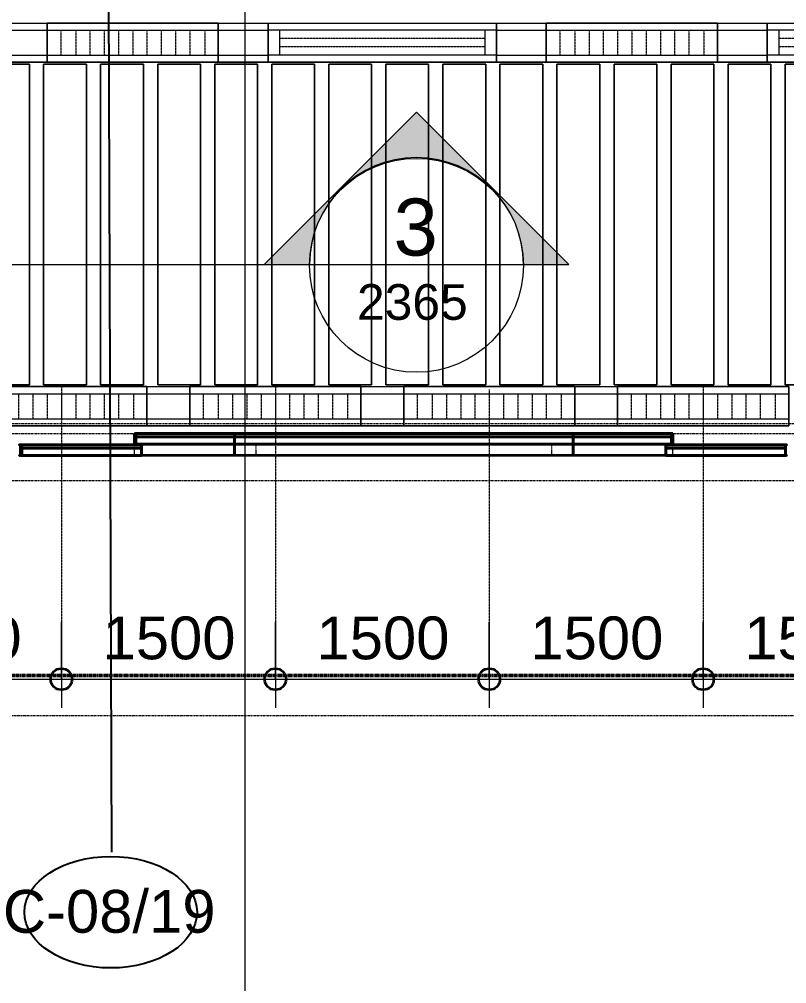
# Model space of a CAD drawing. Header units: millimetres. Extents: x -794326 to -715748, y -17796 to 22353.
# Drawn here: x -776628 to -771246, y -3761 to 3003 of the extents above; entities that cross this region are included whole.
import ezdxf

# ---------------------------------------------------------------- set-up
doc = ezdxf.new("R2010")
doc.units = ezdxf.units.MM
for name, pattern in [('DASH', [6.35, 3.175, -3.175]), ('DPA_Grid _ Level 100', [10, 5.5, -1.6, 1.3, -1.6]), ('DPA_Hidden 50', [3, 2, -1]), ('DPA_Hidden 500', [1.4, 0.8, -0.6])]:
    doc.linetypes.add(name, pattern=pattern)
for name, color, linetype, lineweight in [('A-ANNO-DIMS', 1, 'Continuous', 9), ('A-ANNO-DIMS-100', 1, 'Continuous', 9), ('A-ANNO-NOTE', 3, 'Continuous', 25), ('A-DETL', 1, 'Continuous', 70), ('A-GENM', 1, 'Continuous', 9), ('A-GENM-HDLN', 2, 'DPA_Hidden 500', 9), ('A-GLAZ-CURT', 2, 'Continuous', 9), ('G-ANNO-SECL', 3, 'Continuous', 9), ('G-ANNO-TEXT', 3, 'Continuous', 9), ('Q-SPCQ', 2, 'Continuous', 35), ('Q-SPCQ-HDLN', 2, 'DASH', 9)]:
    doc.layers.add(name, color=color, linetype=linetype, lineweight=lineweight)
doc.styles.add('Arial', font='arial.ttf', dxfattribs={"height": 400})
doc.styles.add('Arial_1', font='arial.ttf', dxfattribs={"height": 250})
doc.styles.add('Arial_2', font='arial.ttf', dxfattribs={"height": 300})
doc.dimstyles.new('DPA-DIM-3_0_C-C', dxfattribs={"dimscale": 304.8, "dimtxt": 306.07782, "dimasz": 0.492126, "dimexe": 0.656168, "dimexo": 0.0625, "dimgap": 0.164042, "dimtad": 1, "dimdec": 0, "dimzin": 0, "dimdsep": 46, "dimtxsty": 'Arial_2', "dimblk1": 'DOTBLANK', "dimblk2": 'DOTBLANK', "dimsah": 1, "dimcen": 0.09, "dimdle": 0.656168, "dimadec": 8, "dimazin": 0, "dimtfac": 1, "dimtdec": 4, "dimtix": 1, "dimtmove": 0, "dimatfit": 3, "dimfxl": 1.312336, "dimfxlon": 1, "dimtvp": 1, "dimtolj": 1, "dimtzin": 0, "dimarcsym": 2})

# ---------------------------------------------------------------- blocks, each defined once
blk = doc.blocks.new('DPA_CP_Metal Ceiling Panel - Vertical Panel with Gap-11114031-4282-01 ENLARGED LOWER PLATFORM LEVEL - REFLECTED CEILING PLAN - SHEET 3')
at = {"layer": 'A-GLAZ-CURT'}
for p, q in [((-785007.4, 2689), (-785007.4, 439)), ((-784707.4, 2689), (-785007.4, 2689)), ((-784707.4, 2689), (-785007.4, 2689)), ((-785007.4, 2689), (-785007.4, 439)), ((-785007.4, 439), (-785007.4, 2689)), ((-785007.4, 2689), (-784707.4, 2689)), ((-784707.4, 2689), (-784707.4, 439)), ((-784707.4, 439), (-784707.4, 2689)), ((-784707.4, 2689), (-784707.4, 439)), ((-784707.4, 439), (-785007.4, 439)), ((-785007.4, 439), (-784707.4, 439)), ((-784707.4, 439), (-785007.4, 439))]:
    blk.add_line(p, q, dxfattribs=at)
blk = doc.blocks.new('DPA_Speciality_PlatformScreenDoor - Length_135300-12767973-4282-01 ENLARGED LOWER PLATFORM LEVEL - REFLECTED CEILING PLAN - SHEET 3')
at = {"layer": 'A-GENM'}
for p, q in [((54712.5, -250), (54514.7, -250)), ((54514.7, -250), (54712.5, -250)), ((54607.5, -250), (54517.5, -250)), ((54517.5, -250), (54607.5, -250)), ((54617.5, -250), (54707.5, -250)), ((54707.5, -250), (54617.5, -250)), ((59087.5, -250), (59285.3, -250)), ((59285.3, -250), (59087.5, -250)), ((59182.5, -250), (59092.5, -250)), ((59092.5, -250), (59182.5, -250)), ((59192.5, -250), (59282.5, -250)), ((59282.5, -250), (59192.5, -250)), ((55265.3, -330), (55389.1, -330)), ((55275.9, -330), (55329, -330)), ((55325.4, -330), (55378.5, -330)), ((56865.3, -330), (56989.1, -330)), ((56875.9, -330), (56929, -330)), ((56925.4, -330), (56978.5, -330))]:
    blk.add_line(p, q, dxfattribs=at)
at = {"layer": 'A-GENM-HDLN'}
for p, q in [((55012.5, -175), (55012.5, -250)), ((55012.5, -175), (55862.5, -175)), ((55862.5, -250), (55862.5, -175)), ((57937.5, -250), (57937.5, -175)), ((58787.5, -175), (57937.5, -175)), ((58787.5, -175), (58787.5, -250)), ((55012.5, -250), (55862.5, -250)), ((58787.5, -250), (57937.5, -250))]:
    blk.add_line(p, q, dxfattribs=at)
at = {"layer": 'Q-SPCQ', "linetype": 'DASH', "lineweight": 9}
blk.add_line((3946, 1650), (73451.3, 1650), dxfattribs=at)
at = {"layer": 'Q-SPCQ'}
for p, q in [((55062.5, -175), (54222.5, -175)), ((54222.5, -175), (55062.5, -175)), ((54222.5, -175), (54222.5, -225)), ((54222.5, -175), (54222.5, -225)), ((54222.5, -245), (54222.5, -180)), ((54222.5, -180), (54222.5, -245)), ((54252.5, -175), (55032.5, -175)), ((55032.5, -175), (54252.5, -175)), ((55032.5, -175), (54252.5, -175)), ((54252.5, -175), (55032.5, -175)), ((55012.5, -175), (55712.5, -175)), ((55062.5, -225), (55062.5, -175)), ((55062.5, -175), (55062.5, -225)), ((55712.5, -175), (55712.5, -330)), ((55712.5, -175), (58087.5, -175)), ((55712.5, -330), (55712.5, -175)), ((55712.5, -200), (55712.5, -175.9)), ((55712.5, -175.9), (55712.5, -200)), ((55712.5, -305), (55712.5, -200)), ((55712.5, -200), (55712.5, -305)), ((58087.5, -175), (58087.5, -330)), ((58087.5, -175), (58787.5, -175)), ((58087.5, -330), (58087.5, -175)), ((58087.5, -200), (58087.5, -175.9)), ((58087.5, -175.9), (58087.5, -200)), ((58087.5, -305), (58087.5, -200)), ((58087.5, -200), (58087.5, -305)), ((58737.5, -175), (59577.5, -175)), ((59577.5, -175), (58737.5, -175)), ((58737.5, -175), (58737.5, -225)), ((58737.5, -225), (58737.5, -175)), ((59547.5, -175), (58767.5, -175)), ((58767.5, -175), (59547.5, -175)), ((58767.5, -175), (59547.5, -175)), ((59547.5, -175), (58767.5, -175)), ((59577.5, -225), (59577.5, -175)), ((59577.5, -225), (59577.5, -175)), ((59577.5, -180), (59577.5, -245)), ((59577.5, -245), (59577.5, -180)), ((59587.5, -245), (59587.5, -180)), ((59587.5, -180), (59587.5, -245)), ((59587.5, -180), (59587.5, -245)), ((59587.5, -245), (59587.5, -180)), ((54222.5, -225), (55062.5, -225)), ((55062.5, -225), (54222.5, -225)), ((54222.5, -250), (54222.5, -225)), ((54222.5, -225), (54222.5, -250)), ((55062.5, -225), (54222.5, -225)), ((54222.5, -225), (54222.5, -250)), ((54222.5, -250), (54222.5, -225)), ((54222.5, -225), (55062.5, -225)), ((55062.5, -225), (54222.5, -225)), ((54222.5, -225), (55062.5, -225)), ((54222.5, -250), (55062.5, -250)), ((55062.5, -250), (54222.5, -250)), ((54222.5, -250), (55062.5, -250)), ((55062.5, -250), (54222.5, -250)), ((55032.5, -225), (54252.5, -225)), ((54252.5, -225), (55032.5, -225)), ((54252.5, -225), (55032.5, -225)), ((55032.5, -225), (54252.5, -225)), ((55012.5, -225), (54272.5, -225)), ((54272.5, -225), (55012.5, -225)), ((55012.5, -225), (54272.5, -225)), ((54272.5, -225), (55012.5, -225)), ((55012.5, -250), (54272.5, -250)), ((54272.5, -250), (55012.5, -250)), ((55012.5, -250), (54272.5, -250)), ((54272.5, -250), (55012.5, -250)), ((55012.5, -305), (55012.5, -250)), ((55012.5, -250), (55012.5, -330)), ((55022.5, -255), (55012.5, -255)), ((55012.5, -255), (55012.5, -330)), ((55012.5, -330), (55012.5, -255)), ((55012.5, -255), (55022.5, -255)), ((55022.5, -330), (55022.5, -255)), ((55022.5, -255), (55022.5, -330)), ((55712.5, -255), (55022.5, -255)), ((55022.5, -255), (55712.5, -255)), ((55022.5, -255), (55022.5, -305)), ((55022.5, -255), (55022.5, -305)), ((55062.5, -225), (55062.5, -250)), ((55062.5, -225), (55062.5, -250)), ((55062.5, -250), (55062.5, -225)), ((55062.5, -225), (55062.5, -250)), ((55072.5, -255), (55652.5, -255)), ((55652.5, -255), (55072.5, -255)), ((55662.5, -255), (55072.5, -255)), ((55072.5, -255), (55662.5, -255)), ((58087.5, -255), (55712.5, -255)), ((55712.5, -255), (58087.5, -255)), ((55712.5, -255), (55712.5, -305)), ((55712.5, -255), (55712.5, -305)), ((55712.5, -305), (55712.5, -255)), ((55712.5, -255), (55712.5, -305)), ((58037.5, -255), (55762.5, -255)), ((55762.5, -255), (58037.5, -255)), ((55772.5, -255), (58027.5, -255)), ((58027.5, -255), (55772.5, -255)), ((58087.5, -255), (58777.5, -255)), ((58777.5, -255), (58087.5, -255)), ((58087.5, -255), (58087.5, -305)), ((58087.5, -305), (58087.5, -255)), ((58087.5, -305), (58087.5, -255)), ((58087.5, -255), (58087.5, -305)), ((58137.5, -255), (58727.5, -255)), ((58727.5, -255), (58137.5, -255)), ((58727.5, -255), (58147.5, -255)), ((58147.5, -255), (58727.5, -255)), ((59577.5, -225), (58737.5, -225)), ((58737.5, -225), (59577.5, -225)), ((58737.5, -250), (58737.5, -225)), ((58737.5, -250), (58737.5, -225)), ((59577.5, -225), (58737.5, -225)), ((58737.5, -225), (58737.5, -250)), ((58737.5, -250), (58737.5, -225)), ((58737.5, -225), (59577.5, -225)), ((58737.5, -225), (59577.5, -225)), ((59577.5, -225), (58737.5, -225)), ((59577.5, -250), (58737.5, -250)), ((58737.5, -250), (59577.5, -250)), ((58737.5, -250), (59577.5, -250)), ((59577.5, -250), (58737.5, -250)), ((58767.5, -225), (59547.5, -225)), ((59547.5, -225), (58767.5, -225)), ((59547.5, -225), (58767.5, -225)), ((58767.5, -225), (59547.5, -225)), ((58777.5, -255), (58777.5, -330)), ((58787.5, -255), (58777.5, -255)), ((58777.5, -255), (58787.5, -255)), ((58777.5, -330), (58777.5, -255)), ((58777.5, -305), (58777.5, -255)), ((58777.5, -305), (58777.5, -255)), ((58787.5, -225), (59527.5, -225)), ((59527.5, -225), (58787.5, -225)), ((58787.5, -225), (59527.5, -225)), ((59527.5, -225), (58787.5, -225)), ((58787.5, -250), (59527.5, -250)), ((59527.5, -250), (58787.5, -250)), ((58787.5, -250), (59527.5, -250)), ((59527.5, -250), (58787.5, -250)), ((58787.5, -330), (58787.5, -250)), ((58787.5, -250), (58787.5, -305)), ((58787.5, -330), (58787.5, -255)), ((58787.5, -255), (58787.5, -330)), ((59577.5, -225), (59577.5, -250)), ((59577.5, -250), (59577.5, -225)), ((59577.5, -250), (59577.5, -225)), ((59577.5, -225), (59577.5, -250)), ((55012.5, -329.1), (55012.5, -305)), ((55012.5, -330), (55712.5, -330)), ((55012.5, -330), (55022.5, -330)), ((55022.5, -330), (55012.5, -330)), ((55712.5, -305), (55022.5, -305)), ((55022.5, -305), (55702.5, -305)), ((55022.5, -305), (55022.5, -330)), ((55022.5, -305), (55022.5, -330)), ((55022.5, -305), (55702.5, -305)), ((55702.5, -305), (55022.5, -305)), ((55022.5, -330), (55022.5, -305)), ((55022.5, -305), (55022.5, -330)), ((55712.5, -305), (55022.5, -305)), ((55022.5, -305), (55712.5, -305)), ((55702.5, -330), (55022.5, -330)), ((55022.5, -330), (55712.5, -330)), ((55022.5, -330), (55702.5, -330)), ((55702.5, -330), (55022.5, -330)), ((55652.5, -305), (55072.5, -305)), ((55072.5, -305), (55652.5, -305)), ((55652.5, -305), (55072.5, -305)), ((55072.5, -305), (55652.5, -305)), ((55662.5, -305), (55072.5, -305)), ((55072.5, -305), (55662.5, -305)), ((55072.5, -305), (55652.5, -305)), ((55652.5, -305), (55072.5, -305)), ((55652.5, -330), (55072.5, -330)), ((55072.5, -330), (55652.5, -330)), ((55652.5, -330), (55072.5, -330)), ((55072.5, -330), (55652.5, -330)), ((55702.5, -305), (55712.5, -305)), ((55712.5, -330), (55702.5, -330)), ((55712.5, -329.1), (55712.5, -305)), ((58087.5, -305), (55712.5, -305)), ((55712.5, -305), (55722.5, -305)), ((55712.5, -330), (55712.5, -305)), ((55712.5, -305), (55712.5, -330)), ((58087.5, -305), (55712.5, -305)), ((55712.5, -305), (58087.5, -305)), ((55712.5, -305), (55712.5, -329.1)), ((55712.5, -330), (55712.5, -305)), ((55712.5, -305), (55712.5, -330)), ((55712.5, -330), (58087.5, -330)), ((55722.5, -330), (55712.5, -330)), ((55712.5, -330), (58087.5, -330)), ((55722.5, -305), (58077.5, -305)), ((55722.5, -305), (58077.5, -305)), ((58077.5, -305), (55722.5, -305)), ((58077.5, -330), (55722.5, -330)), ((55722.5, -330), (58077.5, -330)), ((58077.5, -330), (55722.5, -330)), ((58037.5, -305), (55762.5, -305)), ((55762.5, -305), (58037.5, -305)), ((58027.5, -305), (55772.5, -305)), ((55772.5, -305), (58027.5, -305)), ((58027.5, -305), (55772.5, -305)), ((55772.5, -305), (58027.5, -305)), ((55772.5, -305), (58027.5, -305)), ((58027.5, -305), (55772.5, -305)), ((58027.5, -330), (55772.5, -330)), ((55772.5, -330), (58027.5, -330)), ((58027.5, -330), (55772.5, -330)), ((55772.5, -330), (58027.5, -330)), ((58077.5, -305), (58087.5, -305)), ((58087.5, -330), (58077.5, -330)), ((58087.5, -329.1), (58087.5, -305)), ((58087.5, -305), (58097.5, -305)), ((58777.5, -305), (58087.5, -305)), ((58087.5, -305), (58087.5, -330)), ((58087.5, -330), (58087.5, -305)), ((58087.5, -305), (58777.5, -305)), ((58777.5, -305), (58087.5, -305)), ((58087.5, -305), (58087.5, -329.1)), ((58087.5, -330), (58087.5, -305)), ((58087.5, -305), (58087.5, -330)), ((58087.5, -330), (58787.5, -330)), ((58087.5, -330), (58777.5, -330)), ((58097.5, -330), (58087.5, -330)), ((58097.5, -305), (58777.5, -305)), ((58777.5, -305), (58097.5, -305)), ((58097.5, -305), (58777.5, -305)), ((58777.5, -330), (58097.5, -330)), ((58777.5, -330), (58097.5, -330)), ((58097.5, -330), (58777.5, -330)), ((58137.5, -305), (58727.5, -305)), ((58727.5, -305), (58137.5, -305)), ((58147.5, -305), (58727.5, -305)), ((58727.5, -305), (58147.5, -305)), ((58147.5, -305), (58727.5, -305)), ((58727.5, -305), (58147.5, -305)), ((58727.5, -305), (58147.5, -305)), ((58147.5, -305), (58727.5, -305)), ((58147.5, -330), (58727.5, -330)), ((58727.5, -330), (58147.5, -330)), ((58147.5, -330), (58727.5, -330)), ((58727.5, -330), (58147.5, -330)), ((58777.5, -330), (58777.5, -305)), ((58777.5, -330), (58777.5, -305)), ((58777.5, -305), (58777.5, -330)), ((58777.5, -330), (58777.5, -305)), ((58777.5, -330), (58787.5, -330)), ((58787.5, -330), (58777.5, -330)), ((58787.5, -305), (58787.5, -329.1))]:
    blk.add_line(p, q, dxfattribs=at)
for centre, start, end in [((54217.5, -180), 0, 180), ((54217.5, -180), 60, 120), ((54217.5, -180), 0, 45), ((59582.5, -180), 0, 180), ((59582.5, -180), 135, 180), ((59582.5, -180), 60, 120), ((59582.5, -180), 360, 30), ((59592.5, -180), 0, 180), ((59592.5, -180), 150, 180), ((59592.5, -180), 60, 120), ((54217.5, -245), 180, 360), ((54217.5, -245), 240, 300), ((54217.5, -245), 330, 360), ((59582.5, -245), 180, 210), ((59582.5, -245), 180, 0), ((59582.5, -245), 240, 300), ((59582.5, -245), 330, 0), ((59592.5, -245), 180, 210), ((59592.5, -245), 180, 360), ((59592.5, -245), 240, 300)]:
    blk.add_arc(centre, 5, start, end, dxfattribs=at)
at = {"layer": 'Q-SPCQ-HDLN'}
for p, q in [((73451.3, 0), (3946, 0)), ((73451.3, -330), (3946, -330)), ((73451.3, -400), (3946, -400))]:
    blk.add_line(p, q, dxfattribs=at)
blk = doc.blocks.new('DPA_CP_Metal Ceiling Luminaire2 - Linear Luminaire-12404975-4282-01 ENLARGED LOWER PLATFORM LEVEL - REFLECTED CEILING PLAN - SHEET 3')
at = {"layer": 'A-GLAZ-CURT'}
for p, q in [((-786932.4, 2701.5), (-786932.4, 2976.5)), ((-786932.4, 2976.5), (-785732.4, 2976.5)), ((-786932.4, 2976.5), (-786932.4, 2701.5)), ((-785732.4, 2976.5), (-786932.4, 2976.5)), ((-786932.4, 2976.5), (-785732.4, 2976.5)), ((-785732.4, 2976.5), (-785732.4, 2701.5)), ((-785732.4, 2701.5), (-785732.4, 2976.5)), ((-786932.4, 2939), (-786932.4, 2701.5)), ((-786932.4, 2926.5), (-785732.4, 2926.5)), ((-785732.4, 2939), (-785732.4, 2701.5)), ((-786932.4, 2751.5), (-785732.4, 2751.5)), ((-785732.4, 2701.5), (-786932.4, 2701.5)), ((-785732.4, 2701.5), (-786932.4, 2701.5)), ((-786932.4, 2701.5), (-785732.4, 2701.5))]:
    blk.add_line(p, q, dxfattribs=at)
at = {"layer": 'A-GLAZ-CURT', "linetype": 'DPA_Hidden 50'}
for p, q in [((-786837.4, 2926.5), (-786837.4, 2751.5)), ((-786732.4, 2926.5), (-786732.4, 2751.5)), ((-786632.4, 2926.5), (-786632.4, 2751.5)), ((-786532.4, 2926.5), (-786532.4, 2751.5)), ((-786432.4, 2926.5), (-786432.4, 2751.5)), ((-786332.4, 2926.5), (-786332.4, 2751.5)), ((-786232.4, 2926.5), (-786232.4, 2751.5)), ((-786132.4, 2926.5), (-786132.4, 2751.5)), ((-786032.4, 2926.5), (-786032.4, 2751.5)), ((-785932.4, 2926.5), (-785932.4, 2751.5)), ((-785827.4, 2926.5), (-785827.4, 2751.5))]:
    blk.add_line(p, q, dxfattribs=at)
blk = doc.blocks.new('DPA_CP_Metal Ceiling Panel1 - Horizontal with Gap-13297912-4282-01 ENLARGED LOWER PLATFORM LEVEL - REFLECTED CEILING PLAN - SHEET 3')
at = {"layer": 'A-GLAZ-CURT'}
for p, q in [((-786232.4, 151.5), (-786232.4, 426.5)), ((-786232.4, 151.5), (-786232.4, 426.5)), ((-786232.4, 426.5), (-785932.4, 426.5)), ((-786232.4, 426.5), (-785932.4, 426.5)), ((-786232.4, 151.5), (-786232.4, 426.5)), ((-785932.4, 151.5), (-785932.4, 426.5)), ((-785932.4, 426.5), (-785932.4, 151.5)), ((-785932.4, 426.5), (-785932.4, 151.5)), ((-786232.4, 376.5), (-785932.4, 376.5)), ((-786232.4, 201.5), (-785932.4, 201.5)), ((-786232.4, 151.5), (-785932.4, 151.5)), ((-785932.4, 151.5), (-786232.4, 151.5)), ((-785932.4, 151.5), (-786232.4, 151.5))]:
    blk.add_line(p, q, dxfattribs=at)
blk = doc.blocks.new('DPA_CP_Metal Ceiling Panel1 - Horizontal with Gap-16028279-4282-01 ENLARGED LOWER PLATFORM LEVEL - REFLECTED CEILING PLAN - SHEET 3')
at = {"layer": 'A-GLAZ-CURT'}
for p, q in [((-787282.4, 2701.5), (-787282.4, 2976.5)), ((-787282.4, 2701.5), (-787282.4, 2976.5)), ((-787282.4, 2976.5), (-786932.4, 2976.5)), ((-787282.4, 2976.5), (-786932.4, 2976.5)), ((-787282.4, 2701.5), (-787282.4, 2976.5)), ((-786932.4, 2701.5), (-786932.4, 2976.5)), ((-786932.4, 2976.5), (-786932.4, 2701.5)), ((-786932.4, 2976.5), (-786932.4, 2701.5)), ((-787282.4, 2926.5), (-786932.4, 2926.5)), ((-787282.4, 2751.5), (-786932.4, 2751.5)), ((-787282.4, 2701.5), (-786932.4, 2701.5)), ((-786932.4, 2701.5), (-787282.4, 2701.5)), ((-786932.4, 2701.5), (-787282.4, 2701.5))]:
    blk.add_line(p, q, dxfattribs=at)
blk = doc.blocks.new('DPA_CP_Metal Ceiling Air Supply1 - Linear Diffuser Air Supply-12404980-4282-01 ENLARGED LOWER PLATFORM LEVEL - REFLECTED CEILING PLAN - SHEET 3')
at = {"layer": 'A-GLAZ-CURT'}
for p, q in [((-788882.4, 2701.5), (-788882.4, 2976.5)), ((-788882.4, 2976.5), (-787282.4, 2976.5)), ((-788882.4, 2701.5), (-788882.4, 2976.5)), ((-788882.4, 2976.5), (-787282.4, 2976.5)), ((-788882.4, 2976.5), (-787282.4, 2976.5)), ((-788882.4, 2701.5), (-788882.4, 2976.5)), ((-787282.4, 2701.5), (-787282.4, 2976.5)), ((-787282.4, 2976.5), (-787282.4, 2701.5)), ((-787282.4, 2976.5), (-787282.4, 2701.5)), ((-787282.4, 2926.5), (-788882.4, 2926.5)), ((-788802.4, 2926.5), (-788802.4, 2751.5)), ((-787362.4, 2926.5), (-787362.4, 2751.5)), ((-787282.4, 2751.5), (-788882.4, 2751.5)), ((-788882.4, 2701.5), (-787282.4, 2701.5)), ((-787282.4, 2701.5), (-788882.4, 2701.5)), ((-787282.4, 2701.5), (-788882.4, 2701.5))]:
    blk.add_line(p, q, dxfattribs=at)
at = {"layer": 'A-GLAZ-CURT', "linetype": 'DPA_Hidden 50'}
for p, q in [((-787362.4, 2868.2), (-788802.4, 2868.2)), ((-787362.4, 2809.9), (-788802.4, 2809.9))]:
    blk.add_line(p, q, dxfattribs=at)
blk = doc.blocks.new('Ceiling Tags - Ceiling Tags-9510765-4282-01 ENLARGED LOWER PLATFORM LEVEL - REFLECTED CEILING PLAN - SHEET 3')
at = {"layer": 'A-ANNO-NOTE'}
blk.add_ellipse((0, 0), major_axis=(6.049, 0), ratio=0.646436, dxfattribs=at)
blk = doc.blocks.new('DIMBLOCK77-4282-01 ENLARGED LOWER PLATFORM LEVEL - REFLECTED CEILING PLAN - SHEET 3')
at = {"layer": 'A-ANNO-DIMS-100'}
for p, q in [((-777832.4, -1225), (-777832.4, -1825)), ((-777832.4, -1625), (-777832.4, -1225)), ((-776332.4, -1225), (-776332.4, -1825)), ((-776332.4, -1625), (-776332.4, -1225)), ((-777832.4, -1625), (-776132.4, -1625))]:
    blk.add_line(p, q, dxfattribs=at)
at = {"layer": 'A-ANNO-DIMS-100', "lineweight": 35}
for centre in [(-777832.4, -1625), (-776332.4, -1625)]:
    blk.add_circle(centre, 75, dxfattribs=at)
at = {"layer": 'A-ANNO-DIMS-100', "color": 0, "insert": (-777543.8, -1185.6), "char_height": 300, "width": 1107.531, "attachment_point": 1, "line_spacing_factor": 0.941778, "style": 'Arial_2'}
blk.add_mtext('1500', dxfattribs=at)
blk = doc.blocks.new('_DotBlank')
at = {"color": 0, "linetype": 'ByBlock', "lineweight": -2}
blk.add_line((-0.5, 0), (-1, 0), dxfattribs=at)
blk.add_circle((0, 0), 0.5, dxfattribs=at)
blk = doc.blocks.new('DIMBLOCK78-4282-01 ENLARGED LOWER PLATFORM LEVEL - REFLECTED CEILING PLAN - SHEET 3')
at = {"layer": 'A-ANNO-DIMS-100'}
for p, q in [((-776332.4, -1225), (-776332.4, -1825)), ((-776332.4, -1625), (-776332.4, -1225)), ((-774832.4, -1225), (-774832.4, -1825)), ((-774832.4, -1625), (-774832.4, -1225)), ((-776532.4, -1625), (-774832.4, -1625))]:
    blk.add_line(p, q, dxfattribs=at)
at = {"layer": 'A-ANNO-DIMS-100', "lineweight": 35}
for centre in [(-776332.4, -1625), (-774832.4, -1625)]:
    blk.add_circle(centre, 75, dxfattribs=at)
at = {"layer": 'A-ANNO-DIMS-100', "color": 0, "insert": (-776043.8, -1185.6), "char_height": 300, "width": 1107.531, "attachment_point": 1, "line_spacing_factor": 0.941778, "style": 'Arial_2'}
blk.add_mtext('1500', dxfattribs=at)
blk = doc.blocks.new('DIMBLOCK79-4282-01 ENLARGED LOWER PLATFORM LEVEL - REFLECTED CEILING PLAN - SHEET 3')
at = {"layer": 'A-ANNO-DIMS-100'}
for p, q in [((-774832.4, -1225), (-774832.4, -1825)), ((-774832.4, -1625), (-774832.4, -1225)), ((-773332.4, -1225), (-773332.4, -1825)), ((-773332.4, -1625), (-773332.4, -1225)), ((-774832.4, -1625), (-773332.4, -1625))]:
    blk.add_line(p, q, dxfattribs=at)
at = {"layer": 'A-ANNO-DIMS-100', "lineweight": 35}
for centre in [(-774832.4, -1625), (-773332.4, -1625)]:
    blk.add_circle(centre, 75, dxfattribs=at)
at = {"layer": 'A-ANNO-DIMS-100', "color": 0, "insert": (-774543.8, -1185.6), "char_height": 300, "width": 1107.531, "attachment_point": 1, "line_spacing_factor": 0.941778, "style": 'Arial_2'}
blk.add_mtext('1500', dxfattribs=at)
blk = doc.blocks.new('DIMBLOCK80-4282-01 ENLARGED LOWER PLATFORM LEVEL - REFLECTED CEILING PLAN - SHEET 3')
at = {"layer": 'A-ANNO-DIMS-100'}
for p, q in [((-773332.4, -1225), (-773332.4, -1825)), ((-773332.4, -1625), (-773332.4, -1225)), ((-771832.4, -1225), (-771832.4, -1825)), ((-771832.4, -1625), (-771832.4, -1225)), ((-773332.4, -1625), (-771632.4, -1625))]:
    blk.add_line(p, q, dxfattribs=at)
at = {"layer": 'A-ANNO-DIMS-100', "lineweight": 35}
for centre in [(-773332.4, -1625), (-771832.4, -1625)]:
    blk.add_circle(centre, 75, dxfattribs=at)
at = {"layer": 'A-ANNO-DIMS-100', "color": 0, "insert": (-773043.8, -1185.6), "char_height": 300, "width": 1107.531, "attachment_point": 1, "line_spacing_factor": 0.941778, "style": 'Arial_2'}
blk.add_mtext('1500', dxfattribs=at)
blk = doc.blocks.new('DIMBLOCK81-4282-01 ENLARGED LOWER PLATFORM LEVEL - REFLECTED CEILING PLAN - SHEET 3')
at = {"layer": 'A-ANNO-DIMS-100'}
for p, q in [((-771832.4, -1225), (-771832.4, -1825)), ((-771832.4, -1625), (-771832.4, -1225)), ((-770332.4, -1225), (-770332.4, -1825)), ((-770332.4, -1625), (-770332.4, -1225)), ((-772032.4, -1625), (-770332.4, -1625))]:
    blk.add_line(p, q, dxfattribs=at)
at = {"layer": 'A-ANNO-DIMS-100', "lineweight": 35}
for centre in [(-771832.4, -1625), (-770332.4, -1625)]:
    blk.add_circle(centre, 75, dxfattribs=at)
at = {"layer": 'A-ANNO-DIMS-100', "color": 0, "insert": (-771543.8, -1185.6), "char_height": 300, "width": 1107.531, "attachment_point": 1, "line_spacing_factor": 0.941778, "style": 'Arial_2'}
blk.add_mtext('1500', dxfattribs=at)
blk = doc.blocks.new('DPA_AN_Section Line - UP-Left-16619322-4282-01 ENLARGED LOWER PLATFORM LEVEL - REFLECTED CEILING PLAN - SHEET 3')
at = {"layer": 'A-ANNO-NOTE', "lineweight": 9}
h = blk.add_hatch(color=256, dxfattribs=at)
edge = h.paths.add_edge_path()
edge.add_arc((0, -0.028), 7.5, 180, 360)
edge.add_line((7.5, -0.028), (10.682, -0.028))
edge.add_line((10.682, -0.028), (0, -10.71))
edge.add_line((0, -10.71), (-10.682, -0.028))
edge.add_line((-10.682, -0.028), (-7.5, -0.028))
at = {"layer": 'A-ANNO-NOTE', "lineweight": 18}
for p, q in [((-7.5, 0), (7.5, 0)), ((-7.5, -0.028), (-10.682, -0.028)), ((-10.682, -0.028), (0, -10.71)), ((0, -10.71), (10.682, -0.028)), ((10.682, -0.028), (7.5, -0.028))]:
    blk.add_line(p, q, dxfattribs=at)
at = {"layer": 'A-ANNO-NOTE', "lineweight": 9}
blk.add_line((7.5, 0), (177, 0), dxfattribs=at)
at = {"layer": 'A-ANNO-NOTE', "lineweight": 18}
blk.add_circle((0, 0.028), 7.5, dxfattribs=at)
blk.add_arc((0, -0.028), 7.5, 180, 360, dxfattribs=at)

msp = doc.modelspace()

# ---------------------------------------------------------------- linework, layer by layer
at = {"layer": 'A-ANNO-NOTE'}
msp.add_line((-776007.4, 4545.9), (-775982.2, -2837.4), dxfattribs=at)
at = {"layer": 'A-DETL', "color": 55, "linetype": 'DPA_Hidden 50', "lineweight": 9}
for p, q in [((-776332.4, 426.5), (-776332.4, -1393.5)), ((-776332.4, 426.5), (-776332.4, -1393.5)), ((-774832.4, 426.5), (-774832.4, -1393.5)), ((-773332.4, 406.5), (-773332.4, -1393.5)), ((-771832.4, 426.5), (-771832.4, -1393.5)), ((-771832.4, 426.5), (-771832.4, -1393.5))]:
    msp.add_line(p, q, dxfattribs=at)
at = {"layer": 'G-ANNO-SECL', "linetype": 'DPA_Grid _ Level 100', "lineweight": 50}
msp.add_line((-792462.3, -1598.3), (-718681.7, -1598.3), dxfattribs=at)
at = {"layer": 'G-ANNO-TEXT', "color": 10}
msp.add_line((-775045.8, 4229.5), (-775045.8, -8863.8), dxfattribs=at)

# ---------------------------------------------------------------- block references
at = {"layer": 'A-ANNO-NOTE', "xscale": 100, "yscale": 100, "zscale": 100, "rotation": 180}
msp.add_blockref('DPA_AN_Section Line - UP-Left-16619322-4282-01 ENLARGED LOWER PLATFORM LEVEL - REFLECTED CEILING PLAN - SHEET 3', (-773842.8, 1280.3), dxfattribs=at)
at = {"layer": 'A-ANNO-NOTE', "xscale": 100, "yscale": 100, "zscale": 100}
msp.add_blockref('Ceiling Tags - Ceiling Tags-9510765-4282-01 ENLARGED LOWER PLATFORM LEVEL - REFLECTED CEILING PLAN - SHEET 3', (-775986.3, -3259.4), dxfattribs=at)
at = {"layer": 'A-GLAZ-CURT'}
for name, p in [('DPA_CP_Metal Ceiling Panel1 - Horizontal with Gap-16028279-4282-01 ENLARGED LOWER PLATFORM LEVEL - REFLECTED CEILING PLAN - SHEET 3', (10500, 0)), ('DPA_CP_Metal Ceiling Panel1 - Horizontal with Gap-16028279-4282-01 ENLARGED LOWER PLATFORM LEVEL - REFLECTED CEILING PLAN - SHEET 3', (10500, 0)), ('DPA_CP_Metal Ceiling Panel1 - Horizontal with Gap-16028279-4282-01 ENLARGED LOWER PLATFORM LEVEL - REFLECTED CEILING PLAN - SHEET 3', (10500, 0)), ('DPA_CP_Metal Ceiling Luminaire2 - Linear Luminaire-12404975-4282-01 ENLARGED LOWER PLATFORM LEVEL - REFLECTED CEILING PLAN - SHEET 3', (10500, 0)), ('DPA_CP_Metal Ceiling Luminaire2 - Linear Luminaire-12404975-4282-01 ENLARGED LOWER PLATFORM LEVEL - REFLECTED CEILING PLAN - SHEET 3', (10500, 0)), ('DPA_CP_Metal Ceiling Luminaire2 - Linear Luminaire-12404975-4282-01 ENLARGED LOWER PLATFORM LEVEL - REFLECTED CEILING PLAN - SHEET 3', (10500, 0)), ('DPA_CP_Metal Ceiling Panel1 - Horizontal with Gap-16028279-4282-01 ENLARGED LOWER PLATFORM LEVEL - REFLECTED CEILING PLAN - SHEET 3', (12050, 0)), ('DPA_CP_Metal Ceiling Panel1 - Horizontal with Gap-16028279-4282-01 ENLARGED LOWER PLATFORM LEVEL - REFLECTED CEILING PLAN - SHEET 3', (12050, 0)), ('DPA_CP_Metal Ceiling Panel1 - Horizontal with Gap-16028279-4282-01 ENLARGED LOWER PLATFORM LEVEL - REFLECTED CEILING PLAN - SHEET 3', (12050, 0)), ('DPA_CP_Metal Ceiling Air Supply1 - Linear Diffuser Air Supply-12404980-4282-01 ENLARGED LOWER PLATFORM LEVEL - REFLECTED CEILING PLAN - SHEET 3', (14000, 0)), ('DPA_CP_Metal Ceiling Air Supply1 - Linear Diffuser Air Supply-12404980-4282-01 ENLARGED LOWER PLATFORM LEVEL - REFLECTED CEILING PLAN - SHEET 3', (14000, 0)), ('DPA_CP_Metal Ceiling Air Supply1 - Linear Diffuser Air Supply-12404980-4282-01 ENLARGED LOWER PLATFORM LEVEL - REFLECTED CEILING PLAN - SHEET 3', (14000, 0)), ('DPA_CP_Metal Ceiling Panel1 - Horizontal with Gap-16028279-4282-01 ENLARGED LOWER PLATFORM LEVEL - REFLECTED CEILING PLAN - SHEET 3', (14000, 0)), ('DPA_CP_Metal Ceiling Panel1 - Horizontal with Gap-16028279-4282-01 ENLARGED LOWER PLATFORM LEVEL - REFLECTED CEILING PLAN - SHEET 3', (14000, 0)), ('DPA_CP_Metal Ceiling Panel1 - Horizontal with Gap-16028279-4282-01 ENLARGED LOWER PLATFORM LEVEL - REFLECTED CEILING PLAN - SHEET 3', (14000, 0)), ('DPA_CP_Metal Ceiling Luminaire2 - Linear Luminaire-12404975-4282-01 ENLARGED LOWER PLATFORM LEVEL - REFLECTED CEILING PLAN - SHEET 3', (14000, 0)), ('DPA_CP_Metal Ceiling Luminaire2 - Linear Luminaire-12404975-4282-01 ENLARGED LOWER PLATFORM LEVEL - REFLECTED CEILING PLAN - SHEET 3', (14000, 0)), ('DPA_CP_Metal Ceiling Luminaire2 - Linear Luminaire-12404975-4282-01 ENLARGED LOWER PLATFORM LEVEL - REFLECTED CEILING PLAN - SHEET 3', (14000, 0)), ('DPA_CP_Metal Ceiling Panel1 - Horizontal with Gap-16028279-4282-01 ENLARGED LOWER PLATFORM LEVEL - REFLECTED CEILING PLAN - SHEET 3', (15550, 0)), ('DPA_CP_Metal Ceiling Panel1 - Horizontal with Gap-16028279-4282-01 ENLARGED LOWER PLATFORM LEVEL - REFLECTED CEILING PLAN - SHEET 3', (15550, 0)), ('DPA_CP_Metal Ceiling Panel1 - Horizontal with Gap-16028279-4282-01 ENLARGED LOWER PLATFORM LEVEL - REFLECTED CEILING PLAN - SHEET 3', (15550, 0)), ('DPA_CP_Metal Ceiling Air Supply1 - Linear Diffuser Air Supply-12404980-4282-01 ENLARGED LOWER PLATFORM LEVEL - REFLECTED CEILING PLAN - SHEET 3', (17500, 0)), ('DPA_CP_Metal Ceiling Air Supply1 - Linear Diffuser Air Supply-12404980-4282-01 ENLARGED LOWER PLATFORM LEVEL - REFLECTED CEILING PLAN - SHEET 3', (17500, 0)), ('DPA_CP_Metal Ceiling Air Supply1 - Linear Diffuser Air Supply-12404980-4282-01 ENLARGED LOWER PLATFORM LEVEL - REFLECTED CEILING PLAN - SHEET 3', (17500, 0)), ('DPA_CP_Metal Ceiling Panel - Vertical Panel with Gap-11114031-4282-01 ENLARGED LOWER PLATFORM LEVEL - REFLECTED CEILING PLAN - SHEET 3', (8150, 0)), ('DPA_CP_Metal Ceiling Panel - Vertical Panel with Gap-11114031-4282-01 ENLARGED LOWER PLATFORM LEVEL - REFLECTED CEILING PLAN - SHEET 3', (8550, 0)), ('DPA_CP_Metal Ceiling Panel - Vertical Panel with Gap-11114031-4282-01 ENLARGED LOWER PLATFORM LEVEL - REFLECTED CEILING PLAN - SHEET 3', (8950, 0)), ('DPA_CP_Metal Ceiling Panel - Vertical Panel with Gap-11114031-4282-01 ENLARGED LOWER PLATFORM LEVEL - REFLECTED CEILING PLAN - SHEET 3', (9350, 0)), ('DPA_CP_Metal Ceiling Panel - Vertical Panel with Gap-11114031-4282-01 ENLARGED LOWER PLATFORM LEVEL - REFLECTED CEILING PLAN - SHEET 3', (9750, 0)), ('DPA_CP_Metal Ceiling Panel - Vertical Panel with Gap-11114031-4282-01 ENLARGED LOWER PLATFORM LEVEL - REFLECTED CEILING PLAN - SHEET 3', (10150, 0)), ('DPA_CP_Metal Ceiling Panel - Vertical Panel with Gap-11114031-4282-01 ENLARGED LOWER PLATFORM LEVEL - REFLECTED CEILING PLAN - SHEET 3', (10550, 0)), ('DPA_CP_Metal Ceiling Panel - Vertical Panel with Gap-11114031-4282-01 ENLARGED LOWER PLATFORM LEVEL - REFLECTED CEILING PLAN - SHEET 3', (10950, 0)), ('DPA_CP_Metal Ceiling Panel - Vertical Panel with Gap-11114031-4282-01 ENLARGED LOWER PLATFORM LEVEL - REFLECTED CEILING PLAN - SHEET 3', (11350, 0)), ('DPA_CP_Metal Ceiling Panel - Vertical Panel with Gap-11114031-4282-01 ENLARGED LOWER PLATFORM LEVEL - REFLECTED CEILING PLAN - SHEET 3', (11750, 0)), ('DPA_CP_Metal Ceiling Panel - Vertical Panel with Gap-11114031-4282-01 ENLARGED LOWER PLATFORM LEVEL - REFLECTED CEILING PLAN - SHEET 3', (12150, 0)), ('DPA_CP_Metal Ceiling Panel - Vertical Panel with Gap-11114031-4282-01 ENLARGED LOWER PLATFORM LEVEL - REFLECTED CEILING PLAN - SHEET 3', (12550, 0)), ('DPA_CP_Metal Ceiling Panel - Vertical Panel with Gap-11114031-4282-01 ENLARGED LOWER PLATFORM LEVEL - REFLECTED CEILING PLAN - SHEET 3', (12950, 0)), ('DPA_CP_Metal Ceiling Panel - Vertical Panel with Gap-11114031-4282-01 ENLARGED LOWER PLATFORM LEVEL - REFLECTED CEILING PLAN - SHEET 3', (13350, 0)), ('DPA_CP_Metal Ceiling Panel - Vertical Panel with Gap-11114031-4282-01 ENLARGED LOWER PLATFORM LEVEL - REFLECTED CEILING PLAN - SHEET 3', (13750, 0)), ('DPA_CP_Metal Ceiling Luminaire2 - Linear Luminaire-12404975-4282-01 ENLARGED LOWER PLATFORM LEVEL - REFLECTED CEILING PLAN - SHEET 3', (10000, -2550)), ('DPA_CP_Metal Ceiling Luminaire2 - Linear Luminaire-12404975-4282-01 ENLARGED LOWER PLATFORM LEVEL - REFLECTED CEILING PLAN - SHEET 3', (10000, -2550)), ('DPA_CP_Metal Ceiling Luminaire2 - Linear Luminaire-12404975-4282-01 ENLARGED LOWER PLATFORM LEVEL - REFLECTED CEILING PLAN - SHEET 3', (10000, -2550)), ('DPA_CP_Metal Ceiling Panel1 - Horizontal with Gap-13297912-4282-01 ENLARGED LOWER PLATFORM LEVEL - REFLECTED CEILING PLAN - SHEET 3', (10500, 0)), ('DPA_CP_Metal Ceiling Panel1 - Horizontal with Gap-13297912-4282-01 ENLARGED LOWER PLATFORM LEVEL - REFLECTED CEILING PLAN - SHEET 3', (10500, 0)), ('DPA_CP_Metal Ceiling Panel1 - Horizontal with Gap-13297912-4282-01 ENLARGED LOWER PLATFORM LEVEL - REFLECTED CEILING PLAN - SHEET 3', (10500, 0)), ('DPA_CP_Metal Ceiling Luminaire2 - Linear Luminaire-12404975-4282-01 ENLARGED LOWER PLATFORM LEVEL - REFLECTED CEILING PLAN - SHEET 3', (11500, -2550)), ('DPA_CP_Metal Ceiling Luminaire2 - Linear Luminaire-12404975-4282-01 ENLARGED LOWER PLATFORM LEVEL - REFLECTED CEILING PLAN - SHEET 3', (11500, -2550)), ('DPA_CP_Metal Ceiling Luminaire2 - Linear Luminaire-12404975-4282-01 ENLARGED LOWER PLATFORM LEVEL - REFLECTED CEILING PLAN - SHEET 3', (11500, -2550)), ('DPA_CP_Metal Ceiling Panel1 - Horizontal with Gap-13297912-4282-01 ENLARGED LOWER PLATFORM LEVEL - REFLECTED CEILING PLAN - SHEET 3', (12000, 0)), ('DPA_CP_Metal Ceiling Panel1 - Horizontal with Gap-13297912-4282-01 ENLARGED LOWER PLATFORM LEVEL - REFLECTED CEILING PLAN - SHEET 3', (12000, 0)), ('DPA_CP_Metal Ceiling Panel1 - Horizontal with Gap-13297912-4282-01 ENLARGED LOWER PLATFORM LEVEL - REFLECTED CEILING PLAN - SHEET 3', (12000, 0)), ('DPA_CP_Metal Ceiling Luminaire2 - Linear Luminaire-12404975-4282-01 ENLARGED LOWER PLATFORM LEVEL - REFLECTED CEILING PLAN - SHEET 3', (13000, -2550)), ('DPA_CP_Metal Ceiling Luminaire2 - Linear Luminaire-12404975-4282-01 ENLARGED LOWER PLATFORM LEVEL - REFLECTED CEILING PLAN - SHEET 3', (13000, -2550)), ('DPA_CP_Metal Ceiling Luminaire2 - Linear Luminaire-12404975-4282-01 ENLARGED LOWER PLATFORM LEVEL - REFLECTED CEILING PLAN - SHEET 3', (13000, -2550)), ('DPA_CP_Metal Ceiling Panel1 - Horizontal with Gap-13297912-4282-01 ENLARGED LOWER PLATFORM LEVEL - REFLECTED CEILING PLAN - SHEET 3', (13500, 0)), ('DPA_CP_Metal Ceiling Panel1 - Horizontal with Gap-13297912-4282-01 ENLARGED LOWER PLATFORM LEVEL - REFLECTED CEILING PLAN - SHEET 3', (13500, 0)), ('DPA_CP_Metal Ceiling Panel1 - Horizontal with Gap-13297912-4282-01 ENLARGED LOWER PLATFORM LEVEL - REFLECTED CEILING PLAN - SHEET 3', (13500, 0)), ('DPA_CP_Metal Ceiling Luminaire2 - Linear Luminaire-12404975-4282-01 ENLARGED LOWER PLATFORM LEVEL - REFLECTED CEILING PLAN - SHEET 3', (14500, -2550)), ('DPA_CP_Metal Ceiling Luminaire2 - Linear Luminaire-12404975-4282-01 ENLARGED LOWER PLATFORM LEVEL - REFLECTED CEILING PLAN - SHEET 3', (14500, -2550)), ('DPA_CP_Metal Ceiling Luminaire2 - Linear Luminaire-12404975-4282-01 ENLARGED LOWER PLATFORM LEVEL - REFLECTED CEILING PLAN - SHEET 3', (14500, -2550))]:
    msp.add_blockref(name, p, dxfattribs=at)
at = {"layer": 'Q-SPCQ', "rotation": 180}
msp.add_blockref('DPA_Speciality_PlatformScreenDoor - Length_135300-12767973-4282-01 ENLARGED LOWER PLATFORM LEVEL - REFLECTED CEILING PLAN - SHEET 3', (-717032.4, -231), dxfattribs=at)

# ---------------------------------------------------------------- texts
at = {"layer": 'A-ANNO-NOTE', "lineweight": 9, "attachment_point": 1}
for s, insert, char_height, width, style in [('3', (-774003.5, 1745.5), 400, 376.793, 'Arial'), ('2365', (-774259.9, 1145.1), 250, 929.957, 'Arial_1'), ('C-08/19', (-776742.7, -3103.2), 300, 1835.864, 'Arial_2')]:
    msp.add_mtext(s, dxfattribs=dict(at, insert=insert, char_height=char_height, width=width, style=style))

# ---------------------------------------------------------------- dimensions: what is measured, and where the dimension line sits
at = {"layer": 'A-ANNO-DIMS'}
for base, p1, p2, picture, middle in [((-776332.4, -1625), (-777832.4, -1225), (-776332.4, -1225), 'DIMBLOCK77-4282-01 ENLARGED LOWER PLATFORM LEVEL - REFLECTED CEILING PLAN - SHEET 3', (-777082.4, -1421.9)), ((-774832.4, -1625), (-776332.4, -1225), (-774832.4, -1225), 'DIMBLOCK78-4282-01 ENLARGED LOWER PLATFORM LEVEL - REFLECTED CEILING PLAN - SHEET 3', (-775582.4, -1421.9)), ((-773332.4, -1625), (-774832.4, -1225), (-773332.4, -1225), 'DIMBLOCK79-4282-01 ENLARGED LOWER PLATFORM LEVEL - REFLECTED CEILING PLAN - SHEET 3', (-774082.4, -1421.9)), ((-771832.4, -1625), (-773332.4, -1225), (-771832.4, -1225), 'DIMBLOCK80-4282-01 ENLARGED LOWER PLATFORM LEVEL - REFLECTED CEILING PLAN - SHEET 3', (-772582.4, -1421.9)), ((-770332.4, -1625), (-771832.4, -1225), (-770332.4, -1225), 'DIMBLOCK81-4282-01 ENLARGED LOWER PLATFORM LEVEL - REFLECTED CEILING PLAN - SHEET 3', (-771082.4, -1421.9))]:
    dim = msp.add_linear_dim(base=base, p1=p1, p2=p2, dimstyle='DPA-DIM-3_0_C-C', override={"dimpost": '<>', "dimfxl": 1500}, dxfattribs=at)
    dim.commit()
    dim.dimension.update_dxf_attribs({"geometry": picture, "text_midpoint": middle})

doc.saveas('drawing.dxf')
